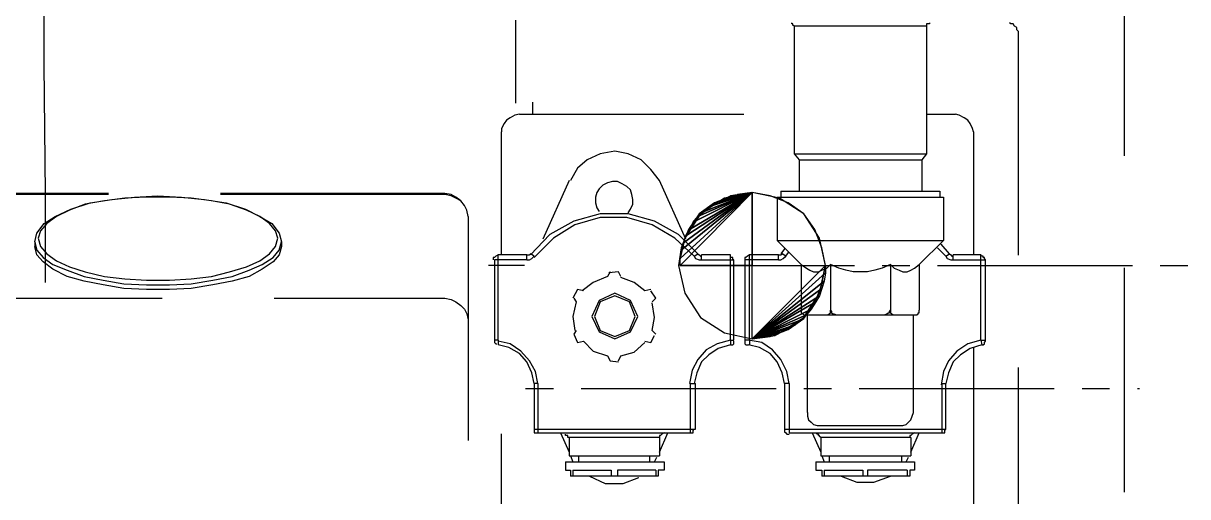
# Model space of a CAD drawing. Header units: inches. Extents: x -229 to 371, y -110 to 269.
# Drawn here: x 133.61 to 146.59, y 213.81 to 219.09 of the extents above; entities that cross this region are included whole.
import ezdxf

# ---------------------------------------------------------------- set-up
doc = ezdxf.new("R2010")
doc.units = ezdxf.units.IN
doc.header["$MEASUREMENT"] = 0
doc.linetypes.add('HIDDEN', pattern=[0.375, 0.25, -0.125])
doc.layers.get('0').update_dxf_attribs({"color": 10})

msp = doc.modelspace()

# ---------------------------------------------------------------- linework, layer by layer
at = {"color": 1, "linetype": 'HIDDEN', "ltscale": 10}
for p, q in [((145.876, 223.864), (145.876, 208.917)), ((133.843, 219.033), (133.843, 219.329)), ((139.1, 218.201), (139.1, 219.126)), ((142.174, 219.086), (142.174, 219.099)), ((142.187, 219.086), (142.174, 219.086)), ((142.187, 219.073), (142.187, 219.086)), ((142.199, 219.061), (142.187, 219.073)), ((143.676, 219.061), (142.199, 219.061)), ((142.199, 219.061), (142.199, 217.637)), ((143.689, 219.086), (143.676, 219.086)), ((143.676, 219.086), (143.676, 219.073)), ((143.676, 219.073), (143.676, 219.061)), ((143.676, 219.061), (143.676, 217.637)), ((143.676, 219.061), (143.676, 219.061)), ((143.676, 219.061), (143.676, 219.061)), ((143.704, 219.086), (143.689, 219.086)), ((143.716, 219.099), (143.704, 219.086)), ((144.616, 219.086), (144.601, 219.099)), ((144.642, 219.086), (144.616, 219.086)), ((144.657, 219.061), (144.642, 219.086)), ((144.682, 219.045), (144.657, 219.061)), ((144.682, 219.02), (144.682, 219.045)), ((133.843, 218.631), (133.843, 219.033)), ((144.697, 219.005), (144.682, 219.02)), ((144.697, 219.005), (144.697, 209.011)), ((133.858, 217.195), (133.843, 218.631)), ((139.289, 218.08), (139.289, 218.214)), ((138.994, 218.011), (138.968, 217.973)), ((139.034, 218.039), (138.994, 218.011)), ((139.087, 218.067), (139.034, 218.039)), ((139.14, 218.08), (139.087, 218.067)), ((139.14, 218.08), (142.199, 218.08)), ((143.676, 218.08), (144, 218.08)), ((144.04, 218.067), (144, 218.08)), ((144, 218.08), (144, 218.08)), ((144.093, 218.039), (144.04, 218.067)), ((144.134, 218.011), (144.093, 218.039)), ((144.161, 217.973), (144.134, 218.011)), ((138.968, 217.973), (138.94, 217.92)), ((138.94, 217.92), (138.94, 217.88)), ((138.94, 216.51), (138.94, 217.88)), ((138.94, 217.88), (138.94, 217.88)), ((144.187, 217.92), (144.161, 217.973)), ((144.199, 217.88), (144.187, 217.92)), ((144.199, 217.88), (144.199, 216.51)), ((140.04, 217.637), (139.894, 217.571)), ((140.202, 217.665), (140.04, 217.637)), ((140.351, 217.637), (140.202, 217.665)), ((140.495, 217.571), (140.351, 217.637)), ((142.199, 217.637), (142.255, 217.571)), ((142.199, 217.637), (143.676, 217.637)), ((143.676, 217.637), (143.623, 217.571)), ((139.894, 217.571), (139.785, 217.475)), ((140.604, 217.463), (140.495, 217.571)), ((142.255, 217.571), (142.255, 217.22)), ((142.255, 217.571), (143.623, 217.571)), ((143.623, 217.571), (143.623, 217.22)), ((139.785, 217.475), (139.706, 217.341)), ((140.698, 217.341), (140.604, 217.463)), ((139.691, 217.341), (139.398, 216.684)), ((139.706, 217.341), (139.706, 217.341)), ((140.028, 217.248), (140, 217.207)), ((140.068, 217.288), (140.028, 217.248)), ((140.121, 217.314), (140.068, 217.288)), ((140.174, 217.329), (140.121, 217.314)), ((140.23, 217.329), (140.174, 217.329)), ((140.283, 217.301), (140.23, 217.329)), ((140.336, 217.273), (140.283, 217.301)), ((140.376, 217.235), (140.336, 217.273)), ((140.392, 217.182), (140.376, 217.235)), ((140.993, 216.684), (140.698, 217.341)), ((138.308, 217.195), (128.906, 217.195)), ((138.308, 217.182), (128.906, 217.182)), ((133.858, 216.201), (133.858, 217.195)), ((134.515, 217.114), (134.299, 217.076)), ((134.354, 217.089), (134.596, 217.129)), ((134.742, 217.142), (134.515, 217.114)), ((134.596, 217.129), (134.85, 217.154)), ((134.984, 217.154), (134.742, 217.142)), ((134.85, 217.154), (135.105, 217.167)), ((135.239, 217.154), (134.984, 217.154)), ((135.105, 217.167), (135.372, 217.154)), ((135.48, 217.142), (135.239, 217.154)), ((135.372, 217.154), (135.629, 217.129)), ((135.707, 217.114), (135.48, 217.142)), ((135.629, 217.129), (135.869, 217.089)), ((135.909, 217.076), (135.707, 217.114)), ((138.308, 217.182), (138.308, 217.195)), ((138.377, 217.182), (138.308, 217.195)), ((138.377, 217.167), (138.308, 217.182)), ((138.43, 217.154), (138.377, 217.182)), ((138.43, 217.142), (138.377, 217.167)), ((138.485, 217.114), (138.43, 217.154)), ((138.485, 217.114), (138.43, 217.142)), ((138.526, 217.061), (138.485, 217.114)), ((138.526, 217.061), (138.485, 217.114)), ((140, 217.207), (139.987, 217.154)), ((139.987, 217.154), (139.987, 217.089)), ((140.404, 217.129), (140.392, 217.182)), ((140.404, 217.076), (140.404, 217.129)), ((140.928, 216.391), (141.732, 217.207)), ((140.928, 216.469), (141.732, 217.207)), ((141.732, 217.207), (140.928, 216.391)), ((141.732, 217.207), (140.928, 216.469)), ((140.94, 216.563), (141.732, 217.207)), ((141.732, 217.207), (140.94, 216.563)), ((140.968, 216.644), (141.732, 217.207)), ((141.732, 217.207), (140.968, 216.644)), ((140.993, 216.724), (141.732, 217.207)), ((141.732, 217.207), (140.993, 216.724)), ((141.034, 216.793), (141.732, 217.207)), ((141.732, 217.207), (141.034, 216.793)), ((141.074, 216.874), (141.732, 217.207)), ((141.732, 217.207), (141.074, 216.874)), ((141.127, 216.939), (141.732, 217.207)), ((141.732, 217.207), (141.127, 216.939)), ((141.423, 217.142), (141.155, 216.967)), ((141.196, 216.995), (141.732, 217.207)), ((141.732, 217.207), (141.196, 216.995)), ((141.261, 217.048), (141.732, 217.207)), ((141.732, 217.207), (141.261, 217.048)), ((141.517, 217.167), (141.314, 217.089)), ((141.327, 217.089), (141.732, 217.207)), ((141.732, 217.207), (141.327, 217.089)), ((141.327, 217.089), (141.408, 217.129)), ((141.408, 217.129), (141.732, 217.207)), ((141.732, 217.207), (141.408, 217.129)), ((141.408, 217.129), (141.489, 217.167)), ((141.408, 217.129), (141.408, 217.129)), ((141.732, 217.207), (141.423, 217.142)), ((141.489, 217.167), (141.732, 217.207)), ((141.732, 217.207), (141.489, 217.167)), ((141.489, 217.167), (141.57, 217.182)), ((141.489, 217.167), (141.489, 217.167)), ((141.732, 217.207), (141.517, 217.167)), ((141.57, 217.182), (141.732, 217.207)), ((141.732, 217.207), (141.57, 217.182)), ((141.57, 217.182), (141.651, 217.195)), ((141.57, 217.182), (141.57, 217.182)), ((141.651, 217.195), (141.732, 217.207)), ((141.651, 217.195), (141.651, 217.195)), ((141.732, 215.572), (141.732, 217.207)), ((142.038, 217.142), (141.732, 217.207)), ((141.934, 217.167), (141.732, 217.207)), ((141.732, 217.207), (141.732, 216.391)), ((141.732, 217.207), (141.732, 217.207)), ((142.134, 217.089), (141.934, 217.167)), ((142.012, 217.154), (142.012, 216.671)), ((142.012, 217.154), (143.866, 217.154)), ((142.308, 216.967), (142.038, 217.142)), ((142.053, 217.22), (142.053, 217.154)), ((142.053, 217.22), (143.825, 217.22)), ((143.825, 217.22), (143.825, 217.154)), ((143.866, 217.154), (143.866, 216.671)), ((133.964, 216.939), (134.14, 217.02)), ((134.125, 217.008), (133.979, 216.939)), ((134.299, 217.076), (134.125, 217.008)), ((134.14, 217.02), (134.354, 217.089)), ((135.869, 217.089), (136.085, 217.02)), ((136.098, 217.008), (135.909, 217.076)), ((136.085, 217.02), (136.244, 216.939)), ((136.244, 216.939), (136.098, 217.008)), ((138.551, 217.008), (138.526, 217.061)), ((138.551, 217.008), (138.526, 217.061)), ((138.566, 216.939), (138.551, 217.008)), ((138.566, 216.939), (138.551, 217.008)), ((139.987, 217.089), (140, 217.035)), ((140, 217.035), (140.028, 216.995)), ((140.028, 216.995), (140.028, 216.995)), ((140.351, 216.98), (140.376, 217.02)), ((140.376, 217.02), (140.404, 217.076)), ((141.127, 216.939), (141.196, 216.995)), ((141.314, 217.089), (141.143, 216.967)), ((141.196, 216.995), (141.261, 217.048)), ((141.196, 216.995), (141.196, 216.995)), ((141.261, 217.048), (141.327, 217.089)), ((141.261, 217.048), (141.261, 217.048)), ((141.327, 217.089), (141.327, 217.089)), ((142.308, 216.967), (142.134, 217.089)), ((133.762, 216.752), (133.843, 216.858)), ((133.87, 216.858), (133.802, 216.778)), ((133.843, 216.858), (133.964, 216.939)), ((133.979, 216.939), (133.87, 216.858)), ((136.352, 216.858), (136.244, 216.939)), ((136.244, 216.939), (136.38, 216.858)), ((136.42, 216.778), (136.352, 216.858)), ((136.38, 216.858), (136.461, 216.752)), ((138.566, 216.939), (138.566, 205.254)), ((139.744, 216.886), (139.479, 216.737)), ((139.757, 216.846), (139.519, 216.697)), ((140.04, 216.967), (139.744, 216.886)), ((140.04, 216.927), (139.757, 216.846)), ((140.351, 216.967), (140.04, 216.967)), ((140.336, 216.927), (140.04, 216.927)), ((140.617, 216.846), (140.336, 216.927)), ((140.644, 216.886), (140.351, 216.967)), ((140.872, 216.697), (140.617, 216.846)), ((140.912, 216.737), (140.644, 216.886)), ((141.155, 216.967), (140.981, 216.697)), ((141.143, 216.967), (141.021, 216.793)), ((141.034, 216.793), (141.074, 216.874)), ((141.074, 216.874), (141.127, 216.939)), ((141.074, 216.874), (141.074, 216.874)), ((141.127, 216.939), (141.127, 216.939)), ((142.483, 216.697), (142.308, 216.967)), ((142.429, 216.793), (142.308, 216.967)), ((133.737, 216.656), (133.762, 216.752)), ((133.802, 216.778), (133.777, 216.697)), ((136.446, 216.697), (136.42, 216.778)), ((136.461, 216.752), (136.486, 216.656)), ((139.479, 216.737), (139.262, 216.51)), ((141.127, 216.522), (140.912, 216.737)), ((141.021, 216.793), (140.94, 216.59)), ((140.968, 216.644), (140.993, 216.724)), ((140.993, 216.724), (141.034, 216.793)), ((140.993, 216.724), (140.993, 216.724)), ((141.034, 216.793), (141.034, 216.793)), ((142.51, 216.59), (142.429, 216.793)), ((133.737, 216.656), (133.737, 216.603)), ((133.737, 216.656), (133.75, 216.603)), ((133.762, 216.51), (133.737, 216.603)), ((133.75, 216.603), (133.762, 216.563)), ((133.777, 216.697), (133.802, 216.603)), ((133.802, 216.603), (133.87, 216.522)), ((136.352, 216.522), (136.42, 216.603)), ((136.42, 216.603), (136.446, 216.697)), ((136.461, 216.563), (136.486, 216.656)), ((136.486, 216.603), (136.461, 216.51)), ((136.486, 216.656), (136.486, 216.603)), ((139.519, 216.697), (139.302, 216.482)), ((141.087, 216.497), (140.872, 216.697)), ((140.981, 216.697), (140.912, 216.391)), ((140.94, 216.59), (140.912, 216.391)), ((140.94, 216.563), (140.968, 216.644)), ((140.968, 216.644), (140.968, 216.644)), ((142.012, 216.671), (142.28, 216.403)), ((142.012, 216.671), (143.866, 216.671)), ((142.551, 216.391), (142.483, 216.697)), ((142.551, 216.391), (142.51, 216.59)), ((143.866, 216.671), (143.595, 216.403)), ((143.891, 216.497), (143.797, 216.59)), ((143.931, 216.522), (143.838, 216.631)), ((133.762, 216.563), (133.83, 216.482)), ((133.83, 216.431), (133.762, 216.51)), ((133.83, 216.482), (133.938, 216.403)), ((133.87, 216.522), (133.979, 216.444)), ((136.244, 216.444), (136.352, 216.522)), ((136.272, 216.403), (136.393, 216.482)), ((136.393, 216.482), (136.461, 216.563)), ((136.461, 216.51), (136.393, 216.431)), ((138.862, 216.482), (138.847, 216.482)), ((138.847, 216.482), (138.847, 216.469)), ((138.847, 216.469), (138.847, 216.456)), ((138.847, 216.456), (138.847, 216.456)), ((138.875, 216.497), (138.862, 216.482)), ((139.221, 216.456), (138.862, 216.456)), ((138.862, 216.456), (138.862, 215.559)), ((138.902, 216.51), (138.875, 216.497)), ((138.875, 216.497), (138.875, 216.497)), ((138.902, 215.559), (138.902, 216.51)), ((139.221, 216.51), (138.902, 216.51)), ((139.221, 216.456), (139.221, 216.51)), ((139.221, 216.51), (139.236, 216.51)), ((139.221, 216.456), (139.249, 216.456)), ((139.236, 216.51), (139.249, 216.51)), ((139.249, 216.51), (139.262, 216.522)), ((139.249, 216.456), (139.277, 216.469)), ((139.302, 216.497), (139.262, 216.522)), ((139.262, 216.522), (139.262, 216.522)), ((139.262, 216.51), (139.262, 216.51)), ((139.277, 216.469), (139.302, 216.497)), ((139.302, 216.497), (139.302, 216.497)), ((139.302, 216.482), (139.302, 216.482)), ((140.928, 216.469), (140.94, 216.563)), ((140.928, 216.391), (140.928, 216.469)), ((140.928, 216.469), (140.928, 216.469)), ((140.94, 216.563), (140.94, 216.563)), ((141.087, 216.497), (141.127, 216.522)), ((141.087, 216.497), (141.102, 216.469)), ((141.102, 216.469), (141.143, 216.456)), ((141.127, 216.522), (141.143, 216.51)), ((141.143, 216.51), (141.155, 216.497)), ((141.143, 216.456), (141.168, 216.456)), ((141.155, 216.497), (141.168, 216.497)), ((141.168, 216.456), (141.168, 216.51)), ((141.489, 216.51), (141.168, 216.51)), ((141.168, 216.497), (141.168, 216.497)), ((141.168, 216.456), (141.529, 216.456)), ((141.168, 216.456), (141.168, 216.456)), ((141.489, 215.559), (141.489, 216.51)), ((141.489, 216.482), (141.489, 216.497)), ((141.489, 216.497), (141.489, 216.497)), ((141.504, 216.482), (141.489, 216.482)), ((141.517, 216.482), (141.504, 216.482)), ((141.517, 216.469), (141.517, 216.482)), ((141.517, 216.456), (141.517, 216.469)), ((141.529, 216.456), (141.517, 216.456)), ((141.529, 215.559), (141.529, 216.456)), ((141.663, 216.482), (141.651, 216.482)), ((141.651, 216.482), (141.651, 216.469)), ((141.651, 216.469), (141.651, 216.456)), ((142.025, 216.456), (141.651, 216.456)), ((141.651, 216.456), (141.651, 215.559)), ((141.651, 216.456), (141.651, 216.456)), ((141.679, 216.497), (141.663, 216.482)), ((141.704, 216.51), (141.679, 216.497)), ((141.679, 216.497), (141.679, 216.497)), ((141.704, 215.559), (141.704, 216.51)), ((142.025, 216.51), (141.704, 216.51)), ((142.025, 216.456), (142.025, 216.51)), ((142.025, 216.51), (142.038, 216.51)), ((142.025, 216.456), (142.053, 216.456)), ((142.038, 216.51), (142.053, 216.51)), ((142.093, 216.578), (142.053, 216.522)), ((142.053, 216.51), (142.065, 216.522)), ((142.053, 216.456), (142.078, 216.469)), ((142.106, 216.497), (142.065, 216.522)), ((142.065, 216.522), (142.065, 216.522)), ((142.078, 216.469), (142.106, 216.497)), ((142.134, 216.537), (142.093, 216.482)), ((142.106, 216.497), (142.106, 216.497)), ((143.891, 216.497), (143.931, 216.522)), ((143.891, 216.497), (143.906, 216.469)), ((143.906, 216.469), (143.946, 216.456)), ((143.931, 216.522), (143.946, 216.51)), ((143.946, 216.51), (143.959, 216.497)), ((143.946, 216.456), (143.972, 216.456)), ((143.959, 216.497), (143.972, 216.497)), ((143.972, 216.456), (143.972, 216.51)), ((144.28, 216.51), (143.972, 216.51)), ((143.972, 216.497), (143.972, 216.497)), ((143.972, 216.456), (144.333, 216.456)), ((143.972, 216.456), (143.972, 216.456)), ((144.28, 215.559), (144.28, 216.51)), ((144.293, 216.497), (144.28, 216.51)), ((144.28, 216.51), (144.28, 216.51)), ((144.305, 216.497), (144.293, 216.497)), ((144.305, 216.482), (144.305, 216.497)), ((144.321, 216.482), (144.305, 216.482)), ((144.321, 216.469), (144.321, 216.482)), ((144.333, 216.456), (144.321, 216.469)), ((144.333, 215.559), (144.333, 216.456)), ((133.938, 216.35), (133.83, 216.431)), ((133.938, 216.403), (134.099, 216.338)), ((134.099, 216.269), (133.938, 216.35)), ((133.979, 216.444), (134.125, 216.378)), ((134.099, 216.338), (134.286, 216.269)), ((134.125, 216.378), (134.299, 216.322)), ((134.299, 216.322), (134.515, 216.269)), ((135.707, 216.269), (135.909, 216.322)), ((135.909, 216.322), (136.098, 216.378)), ((135.937, 216.269), (136.125, 216.338)), ((136.098, 216.378), (136.244, 216.444)), ((136.125, 216.338), (136.272, 216.403)), ((136.272, 216.35), (136.125, 216.269)), ((136.393, 216.431), (136.272, 216.35)), ((139.196, 216.391), (138.794, 216.391)), ((140.149, 216.322), (140.121, 216.269)), ((140.242, 216.322), (140.134, 216.31)), ((140.27, 216.269), (140.242, 216.322)), ((140.912, 216.391), (140.981, 216.082)), ((140.912, 216.391), (140.912, 216.391)), ((140.928, 216.391), (142.551, 216.391)), ((141.732, 216.391), (140.928, 216.391)), ((141.102, 216.391), (142.872, 216.391)), ((141.732, 215.572), (141.732, 216.391)), ((141.732, 216.391), (142.551, 216.391)), ((142.551, 216.391), (141.732, 215.572)), ((141.732, 215.572), (142.551, 216.391)), ((142.28, 216.403), (142.28, 215.893)), ((142.28, 216.403), (142.336, 216.363)), ((142.336, 216.363), (142.376, 216.338)), ((142.376, 216.338), (142.417, 216.322)), ((142.417, 216.322), (142.47, 216.322)), ((142.47, 216.322), (142.51, 216.338)), ((142.483, 216.082), (142.551, 216.391)), ((142.51, 216.176), (142.551, 216.391)), ((142.51, 216.338), (142.563, 216.363)), ((142.551, 216.391), (142.551, 216.31)), ((142.563, 216.363), (142.604, 216.403)), ((142.604, 216.403), (142.604, 215.893)), ((142.697, 216.363), (142.604, 216.403)), ((142.776, 216.338), (142.697, 216.363)), ((142.857, 216.322), (142.776, 216.338)), ((142.938, 216.322), (142.857, 216.322)), ((143.019, 216.322), (142.938, 216.322)), ((143.099, 216.338), (143.019, 216.322)), ((143.18, 216.363), (143.099, 216.338)), ((143.274, 216.403), (143.18, 216.363)), ((143.18, 216.391), (143.489, 216.391)), ((143.274, 216.403), (143.274, 215.893)), ((143.274, 216.403), (143.314, 216.363)), ((143.314, 216.363), (143.37, 216.338)), ((143.37, 216.338), (143.41, 216.322)), ((143.41, 216.322), (143.461, 216.322)), ((143.461, 216.322), (143.501, 216.338)), ((143.501, 216.338), (143.542, 216.363)), ((143.542, 216.363), (143.595, 216.403)), ((143.595, 216.403), (143.595, 215.893)), ((143.797, 216.391), (145.969, 216.391)), ((146.28, 216.391), (146.586, 216.391)), ((134.286, 216.216), (134.099, 216.269)), ((134.286, 216.269), (134.5, 216.229)), ((134.5, 216.176), (134.286, 216.216)), ((134.5, 216.229), (134.73, 216.188)), ((134.515, 216.269), (134.742, 216.242)), ((134.742, 216.242), (134.984, 216.229)), ((134.984, 216.229), (135.239, 216.229)), ((135.239, 216.229), (135.48, 216.242)), ((135.48, 216.242), (135.707, 216.269)), ((135.48, 216.188), (135.722, 216.229)), ((135.722, 216.229), (135.937, 216.269)), ((135.937, 216.216), (135.722, 216.176)), ((136.125, 216.269), (135.937, 216.216)), ((139.959, 216.201), (139.838, 216.108)), ((140.121, 216.269), (139.959, 216.201)), ((140.417, 216.201), (140.27, 216.257)), ((140.27, 216.257), (140.27, 216.257)), ((140.536, 216.108), (140.417, 216.201)), ((142.551, 216.31), (141.732, 215.572)), ((141.732, 215.572), (142.551, 216.31)), ((142.536, 216.216), (141.732, 215.572)), ((141.732, 215.572), (142.536, 216.216)), ((142.536, 216.216), (142.51, 216.135)), ((142.551, 216.31), (142.536, 216.216)), ((142.536, 216.216), (142.536, 216.216)), ((142.551, 216.31), (142.551, 216.31)), ((134.73, 216.135), (134.5, 216.176)), ((134.73, 216.188), (134.984, 216.176)), ((134.984, 216.123), (134.73, 216.135)), ((134.984, 216.176), (135.239, 216.176)), ((135.239, 216.123), (134.984, 216.123)), ((135.239, 216.176), (135.48, 216.188)), ((135.48, 216.135), (135.239, 216.123)), ((135.722, 216.176), (135.48, 216.135)), ((139.785, 216.123), (139.732, 216.027)), ((139.853, 216.108), (139.785, 216.123)), ((139.838, 216.108), (139.838, 216.108)), ((140.202, 216.082), (140.028, 216.001)), ((140.376, 216.001), (140.202, 216.082)), ((140.604, 216.123), (140.536, 216.108)), ((140.657, 216.027), (140.604, 216.108)), ((140.981, 216.082), (141.155, 215.812)), ((142.51, 216.135), (141.732, 215.572)), ((141.732, 215.572), (142.51, 216.135)), ((142.308, 215.812), (142.483, 216.082)), ((142.429, 215.974), (142.51, 216.176)), ((142.51, 216.135), (142.483, 216.054)), ((142.51, 216.135), (142.51, 216.135)), ((128.906, 216.027), (138.308, 216.027)), ((138.308, 216.027), (138.377, 216.014)), ((138.377, 216.014), (138.43, 215.986)), ((138.43, 215.986), (138.485, 215.946)), ((138.485, 215.946), (138.526, 215.905)), ((139.772, 215.986), (139.732, 215.824)), ((139.744, 216.027), (139.772, 215.986)), ((140.028, 216.001), (139.947, 215.824)), ((140.04, 215.986), (139.974, 215.824)), ((140.202, 216.054), (140.04, 215.986)), ((140.364, 215.986), (140.202, 216.054)), ((140.43, 215.824), (140.364, 215.986)), ((140.457, 215.824), (140.376, 216.001)), ((140.617, 215.986), (140.657, 216.027)), ((140.644, 215.812), (140.617, 215.974)), ((140.617, 215.974), (140.617, 215.974)), ((142.483, 216.054), (141.732, 215.572)), ((141.732, 215.572), (142.483, 216.054)), ((142.442, 215.986), (141.732, 215.572)), ((141.732, 215.572), (142.442, 215.986)), ((142.308, 215.799), (142.429, 215.974)), ((142.442, 215.986), (142.389, 215.905)), ((142.483, 216.054), (142.442, 215.986)), ((142.442, 215.986), (142.442, 215.986)), ((142.483, 216.054), (142.483, 216.054)), ((138.526, 215.905), (138.551, 215.852)), ((138.551, 215.852), (138.566, 215.784)), ((139.732, 215.824), (139.757, 215.665)), ((139.947, 215.824), (140.028, 215.653)), ((139.974, 215.824), (140.04, 215.665)), ((140.364, 215.665), (140.43, 215.824)), ((140.376, 215.653), (140.457, 215.824)), ((140.617, 215.665), (140.644, 215.812)), ((141.155, 215.812), (141.423, 215.64)), ((142.389, 215.905), (141.732, 215.572)), ((141.732, 215.572), (142.389, 215.905)), ((142.336, 215.84), (141.732, 215.572)), ((141.732, 215.572), (142.336, 215.84)), ((142.038, 215.64), (142.308, 215.812)), ((142.28, 215.893), (142.28, 215.88)), ((142.28, 215.88), (142.28, 215.865)), ((142.28, 215.865), (142.295, 215.852)), ((142.336, 215.84), (142.28, 215.784)), ((142.295, 215.852), (142.295, 215.852)), ((142.295, 215.852), (142.308, 215.84)), ((142.308, 215.84), (142.321, 215.84)), ((142.321, 215.84), (142.336, 215.84)), ((142.389, 215.905), (142.336, 215.84)), ((142.336, 215.84), (142.349, 215.84)), ((142.336, 215.84), (142.336, 215.84)), ((142.336, 215.84), (142.336, 215.84)), ((142.349, 214.752), (142.349, 215.84)), ((142.349, 215.84), (143.529, 215.84)), ((142.389, 215.905), (142.389, 215.905)), ((142.536, 215.84), (142.551, 215.84)), ((142.551, 215.84), (142.563, 215.84)), ((142.563, 215.84), (142.576, 215.84)), ((142.576, 215.84), (142.591, 215.852)), ((142.576, 215.84), (142.576, 215.84)), ((142.591, 215.852), (142.604, 215.865)), ((142.604, 215.893), (142.617, 215.88)), ((142.604, 215.88), (142.604, 215.893)), ((142.604, 215.865), (142.604, 215.88)), ((142.604, 215.865), (142.604, 215.865)), ((142.617, 215.88), (142.617, 215.865)), ((142.617, 215.865), (142.632, 215.852)), ((142.632, 215.852), (142.644, 215.852)), ((142.644, 215.852), (142.672, 215.84)), ((142.672, 215.84), (142.685, 215.84)), ((142.685, 215.84), (142.71, 215.84)), ((142.71, 215.84), (142.738, 215.84)), ((142.738, 215.84), (142.751, 215.84)), ((143.127, 215.84), (143.14, 215.84)), ((143.14, 215.84), (143.168, 215.84)), ((143.168, 215.84), (143.193, 215.84)), ((143.193, 215.84), (143.208, 215.84)), ((143.208, 215.84), (143.233, 215.852)), ((143.233, 215.852), (143.249, 215.865)), ((143.249, 215.865), (143.261, 215.865)), ((143.261, 215.88), (143.274, 215.893)), ((143.261, 215.865), (143.261, 215.88)), ((143.274, 215.893), (143.274, 215.88)), ((143.274, 215.88), (143.274, 215.865)), ((143.274, 215.865), (143.289, 215.852)), ((143.289, 215.852), (143.289, 215.852)), ((143.289, 215.852), (143.302, 215.84)), ((143.302, 215.84), (143.314, 215.84)), ((143.314, 215.84), (143.33, 215.84)), ((143.33, 215.84), (143.342, 215.84)), ((143.529, 214.752), (143.529, 215.84)), ((143.529, 215.84), (143.542, 215.84)), ((143.542, 215.84), (143.555, 215.84)), ((143.555, 215.84), (143.555, 215.84)), ((143.555, 215.84), (143.567, 215.84)), ((143.567, 215.84), (143.582, 215.852)), ((143.582, 215.852), (143.582, 215.865)), ((143.582, 215.865), (143.595, 215.865)), ((143.595, 215.88), (143.595, 215.893)), ((143.595, 215.865), (143.595, 215.88)), ((142.28, 215.784), (141.732, 215.572)), ((141.732, 215.572), (142.28, 215.784)), ((142.215, 215.731), (141.732, 215.572)), ((141.732, 215.572), (142.215, 215.731)), ((142.146, 215.693), (141.732, 215.572)), ((141.732, 215.572), (142.146, 215.693)), ((141.934, 215.599), (142.134, 215.678)), ((142.146, 215.693), (142.065, 215.653)), ((142.134, 215.678), (142.308, 215.799)), ((142.215, 215.731), (142.146, 215.693)), ((142.146, 215.693), (142.146, 215.693)), ((142.28, 215.784), (142.215, 215.731)), ((142.215, 215.731), (142.215, 215.731)), ((142.28, 215.784), (142.28, 215.784)), ((138.902, 215.559), (138.862, 215.559)), ((138.862, 215.559), (138.862, 215.546)), ((138.862, 215.546), (138.862, 215.531)), ((138.902, 215.559), (138.902, 215.506)), ((139.034, 215.519), (138.902, 215.546)), ((138.902, 215.546), (138.902, 215.546)), ((139.772, 215.665), (139.744, 215.625)), ((139.744, 215.625), (139.785, 215.531)), ((139.757, 215.665), (139.757, 215.665)), ((139.785, 215.531), (139.853, 215.546)), ((139.853, 215.546), (139.959, 215.438)), ((140.028, 215.653), (140.202, 215.572)), ((140.04, 215.665), (140.202, 215.599)), ((140.202, 215.599), (140.364, 215.665)), ((140.202, 215.572), (140.376, 215.653)), ((140.536, 215.546), (140.604, 215.531)), ((140.604, 215.531), (140.644, 215.612)), ((140.657, 215.625), (140.617, 215.665)), ((141.489, 215.559), (141.342, 215.519)), ((141.423, 215.64), (141.732, 215.572)), ((141.489, 215.559), (141.489, 215.506)), ((141.489, 215.559), (141.529, 215.559)), ((141.529, 215.531), (141.529, 215.546)), ((141.529, 215.546), (141.529, 215.546)), ((141.704, 215.559), (141.651, 215.559)), ((141.651, 215.559), (141.651, 215.531)), ((141.84, 215.531), (141.691, 215.559)), ((141.691, 215.559), (141.691, 215.559)), ((141.704, 215.559), (141.704, 215.506)), ((142.065, 215.653), (141.732, 215.572)), ((141.732, 215.572), (142.065, 215.653)), ((141.732, 215.572), (142.038, 215.64)), ((141.987, 215.612), (141.732, 215.572)), ((141.732, 215.572), (141.987, 215.612)), ((141.732, 215.572), (141.934, 215.599)), ((141.906, 215.599), (141.732, 215.572)), ((141.732, 215.572), (141.906, 215.599)), ((141.825, 215.587), (141.732, 215.572)), ((141.732, 215.572), (141.732, 215.572)), ((141.906, 215.599), (141.825, 215.587)), ((141.825, 215.587), (141.825, 215.587)), ((141.987, 215.612), (141.906, 215.599)), ((141.906, 215.599), (141.906, 215.599)), ((142.065, 215.653), (141.987, 215.612)), ((141.987, 215.612), (141.987, 215.612)), ((142.065, 215.653), (142.065, 215.653)), ((144.28, 215.559), (144.134, 215.519)), ((144.28, 215.559), (144.333, 215.559)), ((144.28, 215.559), (144.293, 215.506)), ((144.321, 215.531), (144.333, 215.546)), ((144.333, 215.546), (144.333, 215.559)), ((144.333, 215.559), (144.333, 215.559)), ((138.862, 215.531), (138.875, 215.519)), ((138.875, 215.519), (138.875, 215.519)), ((138.875, 215.519), (138.887, 215.519)), ((138.887, 215.519), (138.887, 215.519)), ((139.021, 215.478), (138.902, 215.506)), ((138.902, 215.506), (138.902, 215.506)), ((138.94, 212.014), (138.94, 215.491)), ((139.14, 215.41), (139.021, 215.478)), ((139.155, 215.438), (139.034, 215.519)), ((139.249, 215.329), (139.155, 215.438)), ((139.959, 215.438), (140.121, 215.385)), ((140.27, 215.385), (140.417, 215.425)), ((140.417, 215.425), (140.536, 215.531)), ((140.536, 215.531), (140.536, 215.531)), ((141.221, 215.45), (141.127, 215.344)), ((141.342, 215.519), (141.221, 215.45)), ((141.355, 215.465), (141.249, 215.397)), ((141.489, 215.506), (141.355, 215.465)), ((141.489, 215.506), (141.504, 215.506)), ((141.504, 215.506), (141.517, 215.506)), ((141.517, 215.506), (141.529, 215.519)), ((141.529, 215.519), (141.529, 215.531)), ((141.651, 215.531), (141.651, 215.519)), ((141.651, 215.519), (141.663, 215.506)), ((141.663, 215.506), (141.679, 215.506)), ((141.679, 215.506), (141.691, 215.506)), ((141.691, 215.506), (141.691, 215.506)), ((141.813, 215.478), (141.691, 215.506)), ((141.691, 215.506), (141.691, 215.506)), ((141.934, 215.41), (141.813, 215.478)), ((141.959, 215.45), (141.84, 215.531)), ((142.053, 215.344), (141.959, 215.45)), ((144.012, 215.438), (143.919, 215.329)), ((144.134, 215.519), (144.012, 215.438)), ((144.161, 215.465), (144.053, 215.397)), ((144.293, 215.506), (144.161, 215.465)), ((144.199, 215.478), (144.199, 212.014)), ((144.293, 215.506), (144.305, 215.506)), ((144.305, 215.506), (144.321, 215.519)), ((144.321, 215.519), (144.321, 215.531)), ((139.221, 215.316), (139.14, 215.41)), ((139.277, 215.195), (139.221, 215.316)), ((139.317, 215.208), (139.249, 215.329)), ((140.121, 215.385), (140.149, 215.329)), ((140.121, 215.385), (140.121, 215.385)), ((140.149, 215.329), (140.242, 215.316)), ((140.242, 215.329), (140.27, 215.385)), ((141.127, 215.344), (141.062, 215.223)), ((141.168, 215.316), (141.115, 215.195)), ((141.249, 215.397), (141.168, 215.316)), ((142.012, 215.316), (141.934, 215.41)), ((142.065, 215.195), (142.012, 215.316)), ((142.118, 215.208), (142.053, 215.344)), ((143.919, 215.329), (143.866, 215.208)), ((143.972, 215.316), (143.919, 215.195)), ((144.053, 215.397), (143.972, 215.316)), ((139.302, 215.074), (139.277, 215.195)), ((139.342, 215.074), (139.317, 215.208)), ((141.062, 215.223), (141.034, 215.074)), ((141.115, 215.195), (141.087, 215.074)), ((142.093, 215.074), (142.065, 215.195)), ((142.146, 215.074), (142.118, 215.208)), ((143.866, 215.208), (143.838, 215.061)), ((143.919, 215.195), (143.891, 215.074)), ((139.342, 215.074), (139.302, 215.074)), ((139.302, 215.074), (139.302, 214.565)), ((139.342, 215.074), (139.342, 214.525)), ((141.034, 215.074), (141.034, 215.074)), ((141.046, 214.525), (141.046, 215.074)), ((141.046, 215.074), (141.102, 215.074)), ((141.087, 215.074), (141.087, 215.074)), ((141.102, 214.565), (141.102, 215.074)), ((142.146, 215.074), (142.093, 215.074)), ((142.093, 215.074), (142.093, 214.565)), ((142.146, 215.074), (142.146, 214.525)), ((143.838, 215.061), (143.838, 215.061)), ((143.85, 215.074), (143.891, 215.074)), ((143.85, 214.525), (143.85, 215.074)), ((143.891, 214.565), (143.891, 215.074)), ((143.891, 215.074), (143.891, 215.074)), ((139.208, 215.02), (139.519, 215.02)), ((139.825, 215.02), (142, 215.02)), ((142.308, 215.02), (142.617, 215.02)), ((142.925, 215.02), (145.097, 215.02)), ((145.408, 215.02), (145.716, 215.02)), ((146.025, 215.02), (146.05, 215.02)), ((142.349, 214.752), (142.349, 214.712)), ((142.349, 214.712), (142.361, 214.672)), ((142.361, 214.672), (142.389, 214.646)), ((142.389, 214.646), (142.417, 214.618)), ((143.448, 214.618), (143.476, 214.646)), ((143.476, 214.646), (143.501, 214.672)), ((143.501, 214.672), (143.514, 214.712)), ((143.514, 214.712), (143.529, 214.752)), ((143.529, 214.752), (143.529, 214.752)), ((139.302, 214.565), (141.102, 214.565)), ((139.302, 214.565), (139.302, 214.553)), ((139.302, 214.553), (139.302, 214.538)), ((139.302, 214.538), (139.302, 214.525)), ((139.302, 214.525), (139.317, 214.525)), ((139.317, 214.525), (139.33, 214.525)), ((139.33, 214.525), (139.342, 214.525)), ((139.342, 214.525), (141.046, 214.525)), ((139.342, 214.525), (139.342, 214.525)), ((139.598, 214.525), (139.691, 214.31)), ((139.653, 214.497), (139.653, 214.512)), ((139.653, 214.512), (139.653, 214.512)), ((140.698, 214.31), (140.791, 214.525)), ((140.725, 214.512), (140.71, 214.497)), ((140.751, 214.525), (140.725, 214.512)), ((140.725, 214.512), (140.725, 214.512)), ((141.046, 214.525), (141.046, 214.525)), ((141.046, 214.525), (141.062, 214.525)), ((141.062, 214.525), (141.074, 214.525)), ((141.074, 214.553), (141.087, 214.565)), ((141.074, 214.538), (141.074, 214.553)), ((141.074, 214.525), (141.074, 214.538)), ((141.087, 214.565), (141.087, 214.565)), ((142.093, 214.565), (143.891, 214.565)), ((142.093, 214.565), (142.093, 214.538)), ((142.093, 214.538), (142.093, 214.538)), ((142.093, 214.538), (142.106, 214.525)), ((142.106, 214.525), (142.118, 214.512)), ((142.118, 214.512), (142.118, 214.512)), ((142.118, 214.512), (142.146, 214.512)), ((142.146, 214.525), (143.85, 214.525)), ((142.146, 214.512), (142.146, 214.512)), ((142.402, 214.525), (142.498, 214.31)), ((142.417, 214.618), (142.457, 214.606)), ((142.457, 214.512), (142.442, 214.525)), ((142.442, 214.525), (142.442, 214.525)), ((142.457, 214.606), (142.498, 214.606)), ((142.47, 214.512), (142.457, 214.512)), ((142.47, 214.497), (142.47, 214.512)), ((142.498, 214.606), (143.383, 214.606)), ((142.498, 214.606), (142.498, 214.606)), ((143.383, 214.606), (143.41, 214.606)), ((143.41, 214.606), (143.448, 214.618)), ((143.501, 214.31), (143.595, 214.525)), ((143.514, 214.512), (143.501, 214.497)), ((143.542, 214.525), (143.514, 214.512)), ((143.514, 214.512), (143.514, 214.512)), ((143.85, 214.525), (143.85, 214.525)), ((143.85, 214.525), (143.866, 214.525)), ((143.866, 214.525), (143.878, 214.525)), ((143.878, 214.553), (143.891, 214.565)), ((143.878, 214.538), (143.878, 214.553)), ((143.878, 214.525), (143.878, 214.538)), ((143.891, 214.565), (143.891, 214.565)), ((139.666, 214.497), (139.653, 214.497)), ((139.679, 214.497), (139.666, 214.497)), ((139.679, 214.484), (139.679, 214.497)), ((139.679, 214.472), (139.679, 214.484)), ((139.691, 214.472), (139.679, 214.472)), ((140.698, 214.472), (139.691, 214.472)), ((139.691, 214.472), (139.691, 214.27)), ((140.71, 214.497), (140.698, 214.497)), ((140.698, 214.497), (140.698, 214.484)), ((140.698, 214.484), (140.698, 214.472)), ((140.698, 214.472), (140.698, 214.27)), ((140.698, 214.472), (140.698, 214.472)), ((142.483, 214.497), (142.47, 214.497)), ((142.483, 214.484), (142.483, 214.497)), ((142.498, 214.472), (142.483, 214.484)), ((143.501, 214.472), (142.498, 214.472)), ((142.498, 214.472), (142.498, 214.27)), ((143.501, 214.497), (143.489, 214.497)), ((143.489, 214.497), (143.489, 214.484)), ((143.489, 214.484), (143.489, 214.472)), ((143.489, 214.472), (143.489, 214.472)), ((143.501, 214.472), (143.501, 214.27)), ((139.691, 214.31), (139.691, 214.31)), ((139.691, 214.31), (139.691, 214.295)), ((139.691, 214.27), (140.698, 214.27)), ((139.706, 214.27), (139.732, 214.201)), ((139.798, 214.27), (139.798, 214.201)), ((140.589, 214.27), (140.589, 214.201)), ((140.644, 214.201), (140.67, 214.254)), ((140.698, 214.31), (140.698, 214.31)), ((140.698, 214.295), (140.698, 214.295)), ((142.498, 214.31), (142.498, 214.31)), ((142.498, 214.31), (142.498, 214.295)), ((142.498, 214.27), (143.501, 214.27)), ((142.51, 214.27), (142.536, 214.201)), ((142.591, 214.27), (142.591, 214.201)), ((143.395, 214.27), (143.395, 214.201)), ((143.448, 214.201), (143.476, 214.254)), ((143.501, 214.31), (143.501, 214.31)), ((143.501, 214.295), (143.501, 214.295)), ((139.653, 214.201), (139.653, 214.11)), ((139.653, 214.201), (140.751, 214.201)), ((140.751, 214.201), (140.751, 214.11)), ((142.442, 214.201), (143.542, 214.201)), ((142.442, 214.201), (142.442, 214.11)), ((143.542, 214.201), (143.542, 214.11)), ((139.653, 214.11), (139.706, 214.11)), ((139.706, 214.11), (139.706, 214.042)), ((140.685, 214.042), (139.706, 214.042)), ((139.732, 214.11), (139.732, 214.042)), ((139.732, 214.11), (140.162, 214.11)), ((139.919, 214.042), (140.093, 213.961)), ((140.162, 214.11), (140.162, 214.042)), ((140.23, 214.11), (140.23, 214.042)), ((140.657, 214.11), (140.23, 214.11)), ((140.296, 213.961), (140.47, 214.029)), ((140.47, 214.029), (140.47, 214.029)), ((140.657, 214.11), (140.657, 214.042)), ((140.685, 214.11), (140.685, 214.042)), ((140.751, 214.11), (140.685, 214.11)), ((142.442, 214.11), (142.51, 214.11)), ((142.51, 214.11), (142.51, 214.042)), ((143.489, 214.042), (142.51, 214.042)), ((142.536, 214.11), (142.965, 214.11)), ((142.536, 214.11), (142.536, 214.042)), ((142.723, 214.042), (142.897, 213.976)), ((142.965, 214.11), (142.965, 214.042)), ((143.461, 214.11), (143.019, 214.11)), ((143.019, 214.11), (143.019, 214.042)), ((143.087, 213.976), (143.274, 214.042)), ((143.274, 214.042), (143.274, 214.042)), ((143.461, 214.11), (143.461, 214.042)), ((143.542, 214.11), (143.489, 214.11)), ((143.489, 214.11), (143.489, 214.042)), ((140.093, 213.961), (140.296, 213.961)), ((142.897, 213.976), (143.087, 213.976))]:
    msp.add_line(p, q, dxfattribs=at)

doc.saveas('drawing.dxf')
